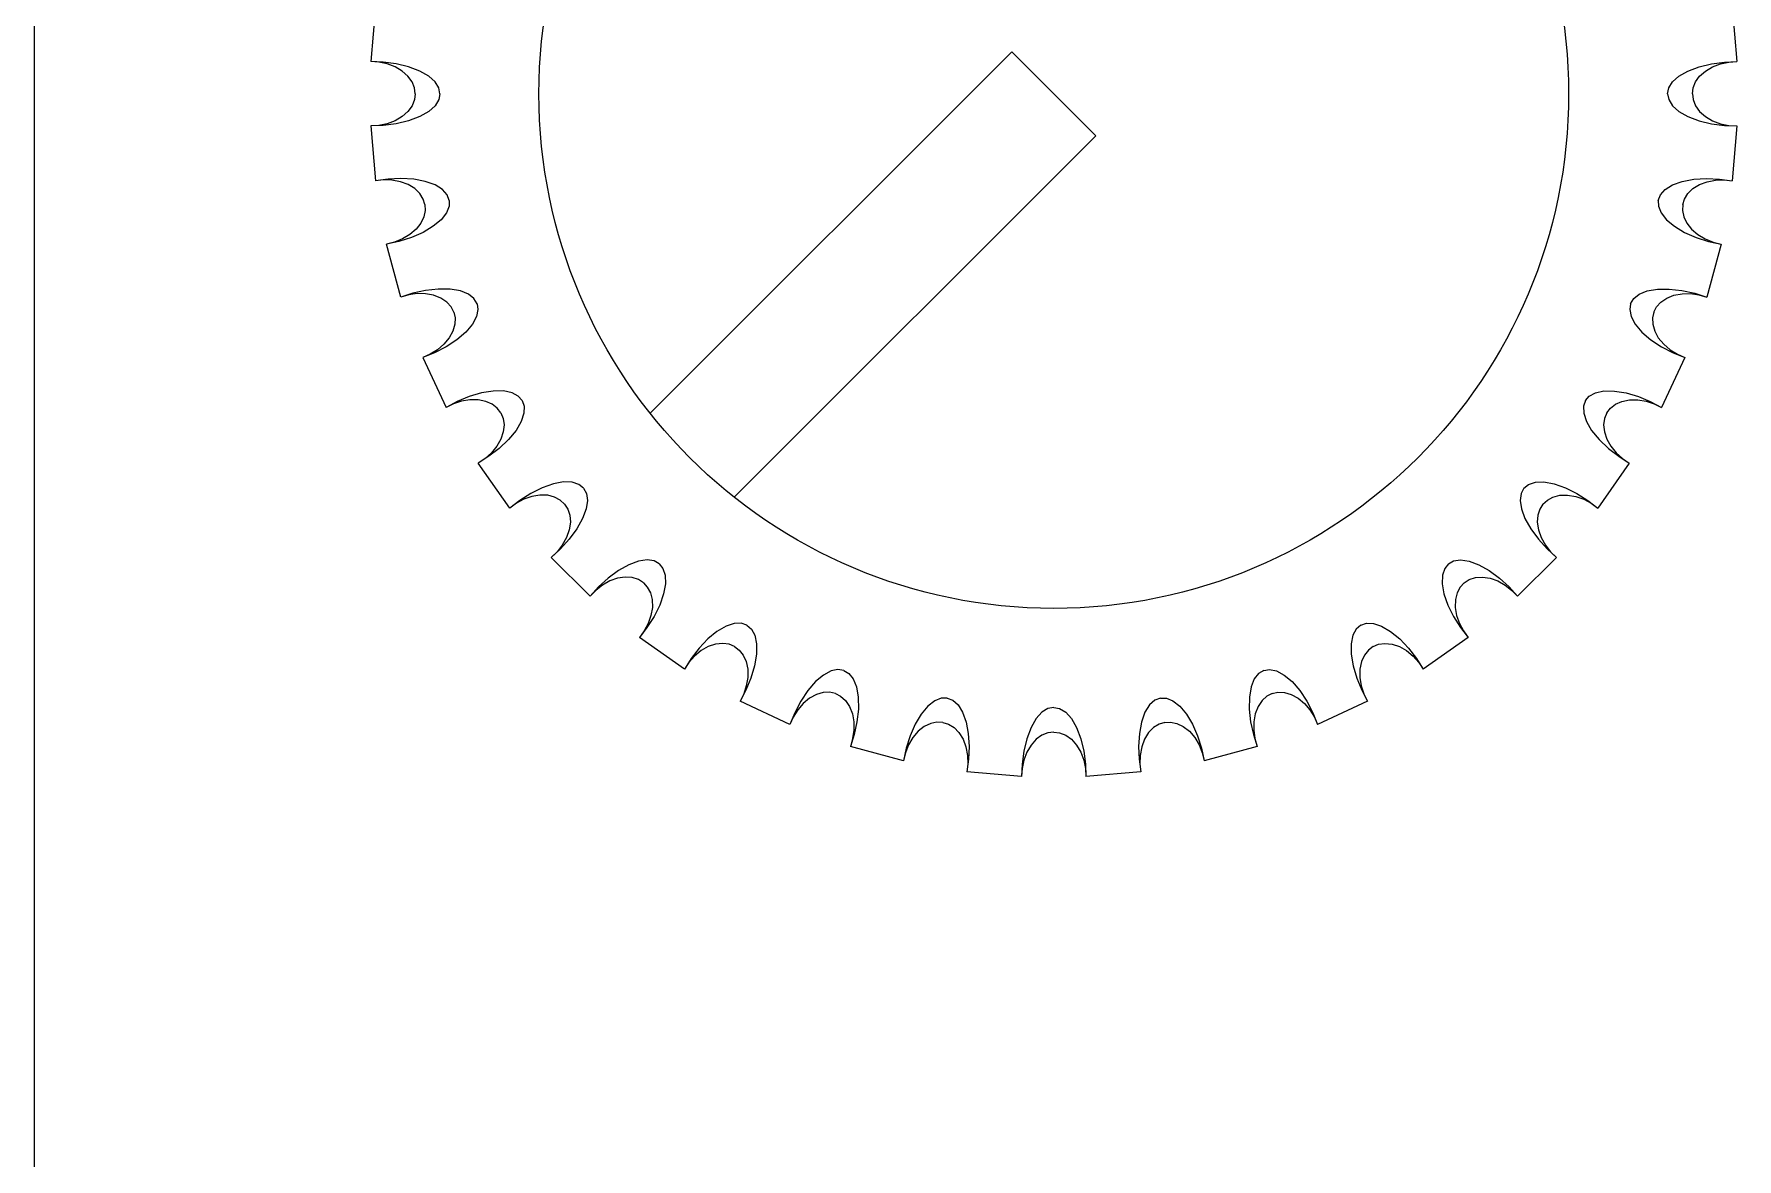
# Model space of a CAD drawing. Extents: x -615 to 711, y 0 to 128.
# Drawn here: x 0 to 17.2, y 22.74 to 34.1 of the extents above; entities that cross this region are included whole.
import ezdxf

# ---------------------------------------------------------------- set-up
doc = ezdxf.new("R2010")
doc.units = 0
doc.layers.add('DXF_EG_PANEL_1_0_MODEL_DX0', color=7, linetype='CONTINUOUS')
doc.layers.add('LAYER1', color=7, linetype='CONTINUOUS')

msp = doc.modelspace()

# ---------------------------------------------------------------- linework, layer by layer
at = {"layer": 'DXF_EG_PANEL_1_0_MODEL_DX0', "color": 178}
msp.add_line((0, 128.5), (0, 0), dxfattribs=at)
at = {"layer": 'LAYER1', "color": 178}
for p, q in [((3.448, 34.378), (3.4, 33.825)), ((3.448, 34.378), (3.4, 33.825)), ((17.152, 34.378), (17.2, 33.825)), ((17.152, 34.378), (17.2, 33.825)), ((9.876, 33.924), (6.223, 30.272)), ((9.876, 33.924), (10.724, 33.076)), ((3.4, 33.175), (3.448, 32.622)), ((3.4, 33.175), (3.448, 32.622)), ((10.724, 33.076), (7.072, 29.423)), ((17.2, 33.175), (17.152, 32.622)), ((17.2, 33.175), (17.152, 32.622)), ((3.705, 31.445), (3.561, 31.982)), ((3.705, 31.445), (3.561, 31.982)), ((17.039, 31.982), (16.895, 31.445)), ((17.039, 31.982), (16.895, 31.445)), ((3.927, 30.835), (4.162, 30.331)), ((3.927, 30.835), (4.162, 30.331)), ((16.673, 30.835), (16.438, 30.331)), ((16.673, 30.835), (16.438, 30.331)), ((4.805, 29.314), (4.487, 29.769)), ((4.805, 29.314), (4.487, 29.769)), ((16.113, 29.769), (15.795, 29.314)), ((16.113, 29.769), (15.795, 29.314)), ((5.616, 28.423), (5.223, 28.816)), ((5.616, 28.423), (5.223, 28.816)), ((15.377, 28.816), (14.984, 28.423)), ((15.377, 28.816), (14.984, 28.423)), ((6.569, 27.687), (6.114, 28.005)), ((6.569, 27.687), (6.114, 28.005)), ((14.486, 28.005), (14.031, 27.687)), ((14.486, 28.005), (14.031, 27.687)), ((7.635, 27.127), (7.131, 27.362)), ((7.635, 27.127), (7.131, 27.362)), ((13.469, 27.362), (12.965, 27.127)), ((13.469, 27.362), (12.965, 27.127)), ((8.782, 26.761), (8.245, 26.905)), ((8.782, 26.761), (8.245, 26.905)), ((12.355, 26.905), (11.818, 26.761)), ((12.355, 26.905), (11.818, 26.761)), ((9.975, 26.6), (9.422, 26.648)), ((9.975, 26.6), (9.422, 26.648)), ((11.178, 26.648), (10.625, 26.6)), ((11.178, 26.648), (10.625, 26.6))]:
    msp.add_line(p, q, dxfattribs=at)
for points in [[(4.1, 33.5, 0), (4.088, 33.559, 0), (4.051, 33.62, 0), (3.986, 33.678, 0), (3.895, 33.73, 0), (3.783, 33.772, 0), (3.658, 33.802, 0), (3.527, 33.82, 0), (3.4, 33.825, 0)], [(3.85, 33.5, 0), (3.842, 33.559, 0), (3.818, 33.62, 0), (3.777, 33.678, 0), (3.718, 33.73, 0), (3.646, 33.772, 0), (3.566, 33.802, 0), (3.482, 33.82, 0), (3.4, 33.825, 0)], [(4.1, 33.5, 0), (4.088, 33.559, 0), (4.051, 33.62, 0), (3.986, 33.678, 0), (3.895, 33.73, 0), (3.783, 33.772, 0), (3.658, 33.802, 0), (3.527, 33.82, 0), (3.4, 33.825, 0)], [(3.85, 33.5, 0), (3.842, 33.559, 0), (3.818, 33.62, 0), (3.777, 33.678, 0), (3.718, 33.73, 0), (3.646, 33.772, 0), (3.566, 33.802, 0), (3.482, 33.82, 0), (3.4, 33.825, 0)], [(16.5, 33.5, 0), (16.512, 33.559, 0), (16.549, 33.62, 0), (16.614, 33.678, 0), (16.705, 33.73, 0), (16.817, 33.772, 0), (16.942, 33.802, 0), (17.073, 33.82, 0), (17.2, 33.825, 0)], [(16.5, 33.5, 0), (16.512, 33.559, 0), (16.549, 33.62, 0), (16.614, 33.678, 0), (16.705, 33.73, 0), (16.817, 33.772, 0), (16.942, 33.802, 0), (17.073, 33.82, 0), (17.2, 33.825, 0)], [(16.75, 33.5, 0), (16.758, 33.559, 0), (16.782, 33.62, 0), (16.823, 33.678, 0), (16.882, 33.73, 0), (16.954, 33.772, 0), (17.034, 33.802, 0), (17.118, 33.82, 0), (17.2, 33.825, 0)], [(16.75, 33.5, 0), (16.758, 33.559, 0), (16.782, 33.62, 0), (16.823, 33.678, 0), (16.882, 33.73, 0), (16.954, 33.772, 0), (17.034, 33.802, 0), (17.118, 33.82, 0), (17.2, 33.825, 0)], [(4.1, 33.5, 0), (4.088, 33.441, 0), (4.051, 33.38, 0), (3.986, 33.322, 0), (3.895, 33.27, 0), (3.783, 33.228, 0), (3.658, 33.198, 0), (3.527, 33.18, 0), (3.4, 33.175, 0)], [(3.85, 33.5, 0), (3.842, 33.441, 0), (3.818, 33.38, 0), (3.777, 33.322, 0), (3.718, 33.27, 0), (3.646, 33.228, 0), (3.566, 33.198, 0), (3.482, 33.18, 0), (3.4, 33.175, 0)], [(4.1, 33.5, 0), (4.088, 33.441, 0), (4.051, 33.38, 0), (3.986, 33.322, 0), (3.895, 33.27, 0), (3.783, 33.228, 0), (3.658, 33.198, 0), (3.527, 33.18, 0), (3.4, 33.175, 0)], [(3.85, 33.5, 0), (3.842, 33.441, 0), (3.818, 33.38, 0), (3.777, 33.322, 0), (3.718, 33.27, 0), (3.646, 33.228, 0), (3.566, 33.198, 0), (3.482, 33.18, 0), (3.4, 33.175, 0)], [(16.5, 33.5, 0), (16.512, 33.441, 0), (16.549, 33.38, 0), (16.614, 33.322, 0), (16.705, 33.27, 0), (16.817, 33.228, 0), (16.942, 33.198, 0), (17.073, 33.18, 0), (17.2, 33.175, 0)], [(16.5, 33.5, 0), (16.512, 33.441, 0), (16.549, 33.38, 0), (16.614, 33.322, 0), (16.705, 33.27, 0), (16.817, 33.228, 0), (16.942, 33.198, 0), (17.073, 33.18, 0), (17.2, 33.175, 0)], [(16.75, 33.5, 0), (16.758, 33.441, 0), (16.782, 33.38, 0), (16.823, 33.322, 0), (16.882, 33.27, 0), (16.954, 33.228, 0), (17.034, 33.198, 0), (17.118, 33.18, 0), (17.2, 33.175, 0)], [(16.75, 33.5, 0), (16.758, 33.441, 0), (16.782, 33.38, 0), (16.823, 33.322, 0), (16.882, 33.27, 0), (16.954, 33.228, 0), (17.034, 33.198, 0), (17.118, 33.18, 0), (17.2, 33.175, 0)], [(4.194, 32.423, 0), (4.172, 32.48, 0), (4.125, 32.533, 0), (4.051, 32.579, 0), (3.952, 32.614, 0), (3.835, 32.636, 0), (3.706, 32.644, 0), (3.575, 32.639, 0), (3.448, 32.622, 0)], [(4.194, 32.423, 0), (4.172, 32.48, 0), (4.125, 32.533, 0), (4.051, 32.579, 0), (3.952, 32.614, 0), (3.835, 32.636, 0), (3.706, 32.644, 0), (3.575, 32.639, 0), (3.448, 32.622, 0)], [(3.948, 32.38, 0), (3.93, 32.437, 0), (3.896, 32.492, 0), (3.845, 32.542, 0), (3.778, 32.583, 0), (3.7, 32.612, 0), (3.615, 32.628, 0), (3.53, 32.631, 0), (3.448, 32.622, 0)], [(3.948, 32.38, 0), (3.93, 32.437, 0), (3.896, 32.492, 0), (3.845, 32.542, 0), (3.778, 32.583, 0), (3.7, 32.612, 0), (3.615, 32.628, 0), (3.53, 32.631, 0), (3.448, 32.622, 0)], [(16.406, 32.423, 0), (16.428, 32.48, 0), (16.475, 32.533, 0), (16.549, 32.579, 0), (16.648, 32.614, 0), (16.765, 32.636, 0), (16.894, 32.644, 0), (17.025, 32.639, 0), (17.152, 32.622, 0)], [(16.406, 32.423, 0), (16.428, 32.48, 0), (16.475, 32.533, 0), (16.549, 32.579, 0), (16.648, 32.614, 0), (16.765, 32.636, 0), (16.894, 32.644, 0), (17.025, 32.639, 0), (17.152, 32.622, 0)], [(16.652, 32.38, 0), (16.67, 32.437, 0), (16.704, 32.492, 0), (16.755, 32.542, 0), (16.822, 32.583, 0), (16.9, 32.612, 0), (16.985, 32.628, 0), (17.07, 32.631, 0), (17.152, 32.622, 0)], [(16.652, 32.38, 0), (16.67, 32.437, 0), (16.704, 32.492, 0), (16.755, 32.542, 0), (16.822, 32.583, 0), (16.9, 32.612, 0), (16.985, 32.628, 0), (17.07, 32.631, 0), (17.152, 32.622, 0)], [(4.194, 32.423, 0), (4.193, 32.363, 0), (4.167, 32.297, 0), (4.113, 32.228, 0), (4.032, 32.161, 0), (3.929, 32.1, 0), (3.811, 32.049, 0), (3.686, 32.009, 0), (3.561, 31.982, 0)], [(4.194, 32.423, 0), (4.193, 32.363, 0), (4.167, 32.297, 0), (4.113, 32.228, 0), (4.032, 32.161, 0), (3.929, 32.1, 0), (3.811, 32.049, 0), (3.686, 32.009, 0), (3.561, 31.982, 0)], [(3.948, 32.38, 0), (3.951, 32.32, 0), (3.938, 32.257, 0), (3.907, 32.192, 0), (3.858, 32.131, 0), (3.794, 32.077, 0), (3.72, 32.033, 0), (3.641, 32.001, 0), (3.561, 31.982, 0)], [(3.948, 32.38, 0), (3.951, 32.32, 0), (3.938, 32.257, 0), (3.907, 32.192, 0), (3.858, 32.131, 0), (3.794, 32.077, 0), (3.72, 32.033, 0), (3.641, 32.001, 0), (3.561, 31.982, 0)], [(16.406, 32.423, 0), (16.407, 32.363, 0), (16.433, 32.297, 0), (16.487, 32.228, 0), (16.568, 32.161, 0), (16.671, 32.1, 0), (16.789, 32.049, 0), (16.914, 32.009, 0), (17.039, 31.982, 0)], [(16.406, 32.423, 0), (16.407, 32.363, 0), (16.433, 32.297, 0), (16.487, 32.228, 0), (16.568, 32.161, 0), (16.671, 32.1, 0), (16.789, 32.049, 0), (16.914, 32.009, 0), (17.039, 31.982, 0)], [(16.652, 32.38, 0), (16.649, 32.32, 0), (16.662, 32.257, 0), (16.693, 32.192, 0), (16.742, 32.131, 0), (16.806, 32.077, 0), (16.88, 32.033, 0), (16.959, 32.001, 0), (17.039, 31.982, 0)], [(16.652, 32.38, 0), (16.649, 32.32, 0), (16.662, 32.257, 0), (16.693, 32.192, 0), (16.742, 32.131, 0), (16.806, 32.077, 0), (16.88, 32.033, 0), (16.959, 32.001, 0), (17.039, 31.982, 0)], [(4.474, 31.379, 0), (4.443, 31.431, 0), (4.387, 31.475, 0), (4.306, 31.508, 0), (4.203, 31.525, 0), (4.083, 31.527, 0), (3.955, 31.512, 0), (3.826, 31.484, 0), (3.705, 31.445, 0)], [(4.474, 31.379, 0), (4.443, 31.431, 0), (4.387, 31.475, 0), (4.306, 31.508, 0), (4.203, 31.525, 0), (4.083, 31.527, 0), (3.955, 31.512, 0), (3.826, 31.484, 0), (3.705, 31.445, 0)], [(4.239, 31.294, 0), (4.212, 31.347, 0), (4.168, 31.396, 0), (4.109, 31.436, 0), (4.036, 31.465, 0), (3.954, 31.48, 0), (3.868, 31.481, 0), (3.784, 31.468, 0), (3.705, 31.445, 0)], [(4.239, 31.294, 0), (4.212, 31.347, 0), (4.168, 31.396, 0), (4.109, 31.436, 0), (4.036, 31.465, 0), (3.954, 31.48, 0), (3.868, 31.481, 0), (3.784, 31.468, 0), (3.705, 31.445, 0)], [(16.126, 31.379, 0), (16.157, 31.431, 0), (16.213, 31.475, 0), (16.294, 31.508, 0), (16.397, 31.525, 0), (16.517, 31.527, 0), (16.645, 31.512, 0), (16.774, 31.484, 0), (16.895, 31.445, 0)], [(16.126, 31.379, 0), (16.157, 31.431, 0), (16.213, 31.475, 0), (16.294, 31.508, 0), (16.397, 31.525, 0), (16.517, 31.527, 0), (16.645, 31.512, 0), (16.774, 31.484, 0), (16.895, 31.445, 0)], [(16.361, 31.294, 0), (16.388, 31.347, 0), (16.432, 31.396, 0), (16.491, 31.436, 0), (16.564, 31.465, 0), (16.646, 31.48, 0), (16.732, 31.481, 0), (16.816, 31.468, 0), (16.895, 31.445, 0)], [(16.361, 31.294, 0), (16.388, 31.347, 0), (16.432, 31.396, 0), (16.491, 31.436, 0), (16.564, 31.465, 0), (16.646, 31.48, 0), (16.732, 31.481, 0), (16.816, 31.468, 0), (16.895, 31.445, 0)], [(4.474, 31.379, 0), (4.483, 31.32, 0), (4.469, 31.25, 0), (4.427, 31.173, 0), (4.36, 31.093, 0), (4.269, 31.015, 0), (4.161, 30.944, 0), (4.045, 30.883, 0), (3.927, 30.835, 0)], [(4.474, 31.379, 0), (4.483, 31.32, 0), (4.469, 31.25, 0), (4.427, 31.173, 0), (4.36, 31.093, 0), (4.269, 31.015, 0), (4.161, 30.944, 0), (4.045, 30.883, 0), (3.927, 30.835, 0)], [(16.126, 31.379, 0), (16.117, 31.32, 0), (16.131, 31.25, 0), (16.173, 31.173, 0), (16.24, 31.093, 0), (16.331, 31.015, 0), (16.439, 30.944, 0), (16.555, 30.883, 0), (16.673, 30.835, 0)], [(16.126, 31.379, 0), (16.117, 31.32, 0), (16.131, 31.25, 0), (16.173, 31.173, 0), (16.24, 31.093, 0), (16.331, 31.015, 0), (16.439, 30.944, 0), (16.555, 30.883, 0), (16.673, 30.835, 0)], [(4.239, 31.294, 0), (4.252, 31.236, 0), (4.25, 31.171, 0), (4.231, 31.102, 0), (4.194, 31.033, 0), (4.14, 30.969, 0), (4.075, 30.913, 0), (4.002, 30.868, 0), (3.927, 30.835, 0)], [(4.239, 31.294, 0), (4.252, 31.236, 0), (4.25, 31.171, 0), (4.231, 31.102, 0), (4.194, 31.033, 0), (4.14, 30.969, 0), (4.075, 30.913, 0), (4.002, 30.868, 0), (3.927, 30.835, 0)], [(16.361, 31.294, 0), (16.348, 31.236, 0), (16.35, 31.171, 0), (16.369, 31.102, 0), (16.406, 31.033, 0), (16.46, 30.969, 0), (16.525, 30.913, 0), (16.598, 30.868, 0), (16.673, 30.835, 0)], [(16.361, 31.294, 0), (16.348, 31.236, 0), (16.35, 31.171, 0), (16.369, 31.102, 0), (16.406, 31.033, 0), (16.46, 30.969, 0), (16.525, 30.913, 0), (16.598, 30.868, 0), (16.673, 30.835, 0)], [(4.931, 30.4, 0), (4.891, 30.445, 0), (4.828, 30.479, 0), (4.743, 30.497, 0), (4.638, 30.496, 0), (4.52, 30.477, 0), (4.396, 30.44, 0), (4.275, 30.39, 0), (4.162, 30.331, 0)], [(4.931, 30.4, 0), (4.891, 30.445, 0), (4.828, 30.479, 0), (4.743, 30.497, 0), (4.638, 30.496, 0), (4.52, 30.477, 0), (4.396, 30.44, 0), (4.275, 30.39, 0), (4.162, 30.331, 0)], [(15.669, 30.4, 0), (15.709, 30.445, 0), (15.772, 30.479, 0), (15.857, 30.497, 0), (15.962, 30.496, 0), (16.08, 30.477, 0), (16.204, 30.44, 0), (16.325, 30.39, 0), (16.438, 30.331, 0)], [(15.669, 30.4, 0), (15.709, 30.445, 0), (15.772, 30.479, 0), (15.857, 30.497, 0), (15.962, 30.496, 0), (16.08, 30.477, 0), (16.204, 30.44, 0), (16.325, 30.39, 0), (16.438, 30.331, 0)], [(4.714, 30.275, 0), (4.678, 30.322, 0), (4.627, 30.363, 0), (4.562, 30.392, 0), (4.485, 30.408, 0), (4.402, 30.409, 0), (4.317, 30.394, 0), (4.236, 30.368, 0), (4.162, 30.331, 0)], [(4.714, 30.275, 0), (4.678, 30.322, 0), (4.627, 30.363, 0), (4.562, 30.392, 0), (4.485, 30.408, 0), (4.402, 30.409, 0), (4.317, 30.394, 0), (4.236, 30.368, 0), (4.162, 30.331, 0)], [(4.931, 30.4, 0), (4.95, 30.343, 0), (4.948, 30.272, 0), (4.921, 30.189, 0), (4.868, 30.098, 0), (4.792, 30.006, 0), (4.699, 29.917, 0), (4.594, 29.837, 0), (4.487, 29.769, 0)], [(4.931, 30.4, 0), (4.95, 30.343, 0), (4.948, 30.272, 0), (4.921, 30.189, 0), (4.868, 30.098, 0), (4.792, 30.006, 0), (4.699, 29.917, 0), (4.594, 29.837, 0), (4.487, 29.769, 0)], [(4.714, 30.275, 0), (4.737, 30.22, 0), (4.747, 30.156, 0), (4.739, 30.084, 0), (4.715, 30.01, 0), (4.674, 29.938, 0), (4.619, 29.871, 0), (4.555, 29.814, 0), (4.487, 29.769, 0)], [(4.714, 30.275, 0), (4.737, 30.22, 0), (4.747, 30.156, 0), (4.739, 30.084, 0), (4.715, 30.01, 0), (4.674, 29.938, 0), (4.619, 29.871, 0), (4.555, 29.814, 0), (4.487, 29.769, 0)], [(15.669, 30.4, 0), (15.65, 30.343, 0), (15.652, 30.272, 0), (15.679, 30.189, 0), (15.732, 30.098, 0), (15.808, 30.006, 0), (15.901, 29.917, 0), (16.006, 29.837, 0), (16.113, 29.769, 0)], [(15.669, 30.4, 0), (15.65, 30.343, 0), (15.652, 30.272, 0), (15.679, 30.189, 0), (15.732, 30.098, 0), (15.808, 30.006, 0), (15.901, 29.917, 0), (16.006, 29.837, 0), (16.113, 29.769, 0)], [(15.886, 30.275, 0), (15.863, 30.22, 0), (15.853, 30.156, 0), (15.861, 30.084, 0), (15.885, 30.01, 0), (15.926, 29.938, 0), (15.981, 29.871, 0), (16.045, 29.814, 0), (16.113, 29.769, 0)], [(15.886, 30.275, 0), (15.863, 30.22, 0), (15.853, 30.156, 0), (15.861, 30.084, 0), (15.885, 30.01, 0), (15.926, 29.938, 0), (15.981, 29.871, 0), (16.045, 29.814, 0), (16.113, 29.769, 0)], [(15.886, 30.275, 0), (15.922, 30.322, 0), (15.973, 30.363, 0), (16.038, 30.392, 0), (16.115, 30.408, 0), (16.198, 30.409, 0), (16.283, 30.394, 0), (16.364, 30.368, 0), (16.438, 30.331, 0)], [(15.886, 30.275, 0), (15.922, 30.322, 0), (15.973, 30.363, 0), (16.038, 30.392, 0), (16.115, 30.408, 0), (16.198, 30.409, 0), (16.283, 30.394, 0), (16.364, 30.368, 0), (16.438, 30.331, 0)], [(5.551, 29.515, 0), (5.504, 29.552, 0), (5.436, 29.575, 0), (5.349, 29.578, 0), (5.246, 29.559, 0), (5.133, 29.519, 0), (5.017, 29.462, 0), (4.906, 29.391, 0), (4.805, 29.314, 0)], [(5.551, 29.515, 0), (5.504, 29.552, 0), (5.436, 29.575, 0), (5.349, 29.578, 0), (5.246, 29.559, 0), (5.133, 29.519, 0), (5.017, 29.462, 0), (4.906, 29.391, 0), (4.805, 29.314, 0)], [(5.359, 29.354, 0), (5.315, 29.394, 0), (5.258, 29.425, 0), (5.189, 29.443, 0), (5.11, 29.445, 0), (5.028, 29.431, 0), (4.947, 29.403, 0), (4.872, 29.362, 0), (4.805, 29.314, 0)], [(5.359, 29.354, 0), (5.315, 29.394, 0), (5.258, 29.425, 0), (5.189, 29.443, 0), (5.11, 29.445, 0), (5.028, 29.431, 0), (4.947, 29.403, 0), (4.872, 29.362, 0), (4.805, 29.314, 0)], [(5.551, 29.515, 0), (5.58, 29.462, 0), (5.59, 29.392, 0), (5.577, 29.305, 0), (5.541, 29.207, 0), (5.482, 29.103, 0), (5.406, 28.999, 0), (5.317, 28.902, 0), (5.223, 28.816, 0)], [(5.551, 29.515, 0), (5.58, 29.462, 0), (5.59, 29.392, 0), (5.577, 29.305, 0), (5.541, 29.207, 0), (5.482, 29.103, 0), (5.406, 28.999, 0), (5.317, 28.902, 0), (5.223, 28.816, 0)], [(15.049, 29.515, 0), (15.02, 29.462, 0), (15.01, 29.392, 0), (15.023, 29.305, 0), (15.059, 29.207, 0), (15.118, 29.103, 0), (15.194, 28.999, 0), (15.283, 28.902, 0), (15.377, 28.816, 0)], [(15.049, 29.515, 0), (15.02, 29.462, 0), (15.01, 29.392, 0), (15.023, 29.305, 0), (15.059, 29.207, 0), (15.118, 29.103, 0), (15.194, 28.999, 0), (15.283, 28.902, 0), (15.377, 28.816, 0)], [(15.049, 29.515, 0), (15.096, 29.552, 0), (15.164, 29.575, 0), (15.251, 29.578, 0), (15.354, 29.559, 0), (15.467, 29.519, 0), (15.583, 29.462, 0), (15.694, 29.391, 0), (15.795, 29.314, 0)], [(15.049, 29.515, 0), (15.096, 29.552, 0), (15.164, 29.575, 0), (15.251, 29.578, 0), (15.354, 29.559, 0), (15.467, 29.519, 0), (15.583, 29.462, 0), (15.694, 29.391, 0), (15.795, 29.314, 0)], [(15.241, 29.354, 0), (15.285, 29.394, 0), (15.342, 29.425, 0), (15.411, 29.443, 0), (15.49, 29.445, 0), (15.572, 29.431, 0), (15.653, 29.403, 0), (15.728, 29.362, 0), (15.795, 29.314, 0)], [(15.241, 29.354, 0), (15.285, 29.394, 0), (15.342, 29.425, 0), (15.411, 29.443, 0), (15.49, 29.445, 0), (15.572, 29.431, 0), (15.653, 29.403, 0), (15.728, 29.362, 0), (15.795, 29.314, 0)], [(5.359, 29.354, 0), (5.391, 29.304, 0), (5.412, 29.242, 0), (5.417, 29.171, 0), (5.406, 29.093, 0), (5.378, 29.015, 0), (5.335, 28.94, 0), (5.282, 28.873, 0), (5.223, 28.816, 0)], [(5.359, 29.354, 0), (5.391, 29.304, 0), (5.412, 29.242, 0), (5.417, 29.171, 0), (5.406, 29.093, 0), (5.378, 29.015, 0), (5.335, 28.94, 0), (5.282, 28.873, 0), (5.223, 28.816, 0)], [(15.241, 29.354, 0), (15.209, 29.304, 0), (15.188, 29.242, 0), (15.183, 29.171, 0), (15.194, 29.093, 0), (15.222, 29.015, 0), (15.265, 28.94, 0), (15.318, 28.873, 0), (15.377, 28.816, 0)], [(15.241, 29.354, 0), (15.209, 29.304, 0), (15.188, 29.242, 0), (15.183, 29.171, 0), (15.194, 29.093, 0), (15.222, 29.015, 0), (15.265, 28.94, 0), (15.318, 28.873, 0), (15.377, 28.816, 0)], [(6.315, 28.751, 0), (6.262, 28.78, 0), (6.192, 28.79, 0), (6.105, 28.777, 0), (6.007, 28.741, 0), (5.903, 28.682, 0), (5.799, 28.606, 0), (5.702, 28.517, 0), (5.616, 28.423, 0)], [(6.315, 28.751, 0), (6.262, 28.78, 0), (6.192, 28.79, 0), (6.105, 28.777, 0), (6.007, 28.741, 0), (5.903, 28.682, 0), (5.799, 28.606, 0), (5.702, 28.517, 0), (5.616, 28.423, 0)], [(6.315, 28.751, 0), (6.352, 28.704, 0), (6.375, 28.636, 0), (6.378, 28.549, 0), (6.359, 28.446, 0), (6.319, 28.333, 0), (6.262, 28.217, 0), (6.191, 28.106, 0), (6.114, 28.005, 0)], [(6.315, 28.751, 0), (6.352, 28.704, 0), (6.375, 28.636, 0), (6.378, 28.549, 0), (6.359, 28.446, 0), (6.319, 28.333, 0), (6.262, 28.217, 0), (6.191, 28.106, 0), (6.114, 28.005, 0)], [(14.285, 28.751, 0), (14.248, 28.704, 0), (14.225, 28.636, 0), (14.222, 28.549, 0), (14.241, 28.446, 0), (14.281, 28.333, 0), (14.338, 28.217, 0), (14.409, 28.106, 0), (14.486, 28.005, 0)], [(14.285, 28.751, 0), (14.248, 28.704, 0), (14.225, 28.636, 0), (14.222, 28.549, 0), (14.241, 28.446, 0), (14.281, 28.333, 0), (14.338, 28.217, 0), (14.409, 28.106, 0), (14.486, 28.005, 0)], [(14.285, 28.751, 0), (14.338, 28.78, 0), (14.408, 28.79, 0), (14.495, 28.777, 0), (14.593, 28.741, 0), (14.697, 28.682, 0), (14.801, 28.606, 0), (14.898, 28.517, 0), (14.984, 28.423, 0)], [(14.285, 28.751, 0), (14.338, 28.78, 0), (14.408, 28.79, 0), (14.495, 28.777, 0), (14.593, 28.741, 0), (14.697, 28.682, 0), (14.801, 28.606, 0), (14.898, 28.517, 0), (14.984, 28.423, 0)], [(6.154, 28.559, 0), (6.104, 28.591, 0), (6.042, 28.612, 0), (5.971, 28.617, 0), (5.893, 28.606, 0), (5.815, 28.578, 0), (5.74, 28.535, 0), (5.673, 28.482, 0), (5.616, 28.423, 0)], [(6.154, 28.559, 0), (6.104, 28.591, 0), (6.042, 28.612, 0), (5.971, 28.617, 0), (5.893, 28.606, 0), (5.815, 28.578, 0), (5.74, 28.535, 0), (5.673, 28.482, 0), (5.616, 28.423, 0)], [(6.154, 28.559, 0), (6.194, 28.515, 0), (6.225, 28.458, 0), (6.243, 28.389, 0), (6.245, 28.31, 0), (6.231, 28.228, 0), (6.203, 28.147, 0), (6.162, 28.072, 0), (6.114, 28.005, 0)], [(6.154, 28.559, 0), (6.194, 28.515, 0), (6.225, 28.458, 0), (6.243, 28.389, 0), (6.245, 28.31, 0), (6.231, 28.228, 0), (6.203, 28.147, 0), (6.162, 28.072, 0), (6.114, 28.005, 0)], [(14.446, 28.559, 0), (14.406, 28.515, 0), (14.375, 28.458, 0), (14.357, 28.389, 0), (14.355, 28.31, 0), (14.369, 28.228, 0), (14.397, 28.147, 0), (14.438, 28.072, 0), (14.486, 28.005, 0)], [(14.446, 28.559, 0), (14.406, 28.515, 0), (14.375, 28.458, 0), (14.357, 28.389, 0), (14.355, 28.31, 0), (14.369, 28.228, 0), (14.397, 28.147, 0), (14.438, 28.072, 0), (14.486, 28.005, 0)], [(14.446, 28.559, 0), (14.496, 28.591, 0), (14.558, 28.612, 0), (14.629, 28.617, 0), (14.707, 28.606, 0), (14.785, 28.578, 0), (14.86, 28.535, 0), (14.927, 28.482, 0), (14.984, 28.423, 0)], [(14.446, 28.559, 0), (14.496, 28.591, 0), (14.558, 28.612, 0), (14.629, 28.617, 0), (14.707, 28.606, 0), (14.785, 28.578, 0), (14.86, 28.535, 0), (14.927, 28.482, 0), (14.984, 28.423, 0)], [(7.2, 28.131, 0), (7.143, 28.15, 0), (7.072, 28.148, 0), (6.989, 28.121, 0), (6.898, 28.068, 0), (6.806, 27.992, 0), (6.717, 27.899, 0), (6.637, 27.794, 0), (6.569, 27.687, 0)], [(7.2, 28.131, 0), (7.143, 28.15, 0), (7.072, 28.148, 0), (6.989, 28.121, 0), (6.898, 28.068, 0), (6.806, 27.992, 0), (6.717, 27.899, 0), (6.637, 27.794, 0), (6.569, 27.687, 0)], [(7.2, 28.131, 0), (7.245, 28.091, 0), (7.279, 28.028, 0), (7.297, 27.943, 0), (7.296, 27.838, 0), (7.277, 27.72, 0), (7.24, 27.596, 0), (7.19, 27.475, 0), (7.131, 27.362, 0)], [(7.2, 28.131, 0), (7.245, 28.091, 0), (7.279, 28.028, 0), (7.297, 27.943, 0), (7.296, 27.838, 0), (7.277, 27.72, 0), (7.24, 27.596, 0), (7.19, 27.475, 0), (7.131, 27.362, 0)], [(13.4, 28.131, 0), (13.355, 28.091, 0), (13.321, 28.028, 0), (13.303, 27.943, 0), (13.304, 27.838, 0), (13.323, 27.72, 0), (13.36, 27.596, 0), (13.41, 27.475, 0), (13.469, 27.362, 0)], [(13.4, 28.131, 0), (13.355, 28.091, 0), (13.321, 28.028, 0), (13.303, 27.943, 0), (13.304, 27.838, 0), (13.323, 27.72, 0), (13.36, 27.596, 0), (13.41, 27.475, 0), (13.469, 27.362, 0)], [(13.4, 28.131, 0), (13.457, 28.15, 0), (13.528, 28.148, 0), (13.611, 28.121, 0), (13.702, 28.068, 0), (13.794, 27.992, 0), (13.883, 27.899, 0), (13.963, 27.794, 0), (14.031, 27.687, 0)], [(13.4, 28.131, 0), (13.457, 28.15, 0), (13.528, 28.148, 0), (13.611, 28.121, 0), (13.702, 28.068, 0), (13.794, 27.992, 0), (13.883, 27.899, 0), (13.963, 27.794, 0), (14.031, 27.687, 0)], [(7.075, 27.914, 0), (7.02, 27.937, 0), (6.956, 27.947, 0), (6.884, 27.939, 0), (6.81, 27.915, 0), (6.738, 27.874, 0), (6.671, 27.819, 0), (6.614, 27.755, 0), (6.569, 27.687, 0)], [(7.075, 27.914, 0), (7.02, 27.937, 0), (6.956, 27.947, 0), (6.884, 27.939, 0), (6.81, 27.915, 0), (6.738, 27.874, 0), (6.671, 27.819, 0), (6.614, 27.755, 0), (6.569, 27.687, 0)], [(7.075, 27.914, 0), (7.122, 27.878, 0), (7.163, 27.827, 0), (7.192, 27.762, 0), (7.208, 27.685, 0), (7.209, 27.602, 0), (7.194, 27.517, 0), (7.168, 27.436, 0), (7.131, 27.362, 0)], [(7.075, 27.914, 0), (7.122, 27.878, 0), (7.163, 27.827, 0), (7.192, 27.762, 0), (7.208, 27.685, 0), (7.209, 27.602, 0), (7.194, 27.517, 0), (7.168, 27.436, 0), (7.131, 27.362, 0)], [(13.525, 27.914, 0), (13.478, 27.878, 0), (13.437, 27.827, 0), (13.408, 27.762, 0), (13.392, 27.685, 0), (13.391, 27.602, 0), (13.406, 27.517, 0), (13.432, 27.436, 0), (13.469, 27.362, 0)], [(13.525, 27.914, 0), (13.478, 27.878, 0), (13.437, 27.827, 0), (13.408, 27.762, 0), (13.392, 27.685, 0), (13.391, 27.602, 0), (13.406, 27.517, 0), (13.432, 27.436, 0), (13.469, 27.362, 0)], [(13.525, 27.914, 0), (13.58, 27.937, 0), (13.644, 27.947, 0), (13.716, 27.939, 0), (13.79, 27.915, 0), (13.862, 27.874, 0), (13.929, 27.819, 0), (13.986, 27.755, 0), (14.031, 27.687, 0)], [(13.525, 27.914, 0), (13.58, 27.937, 0), (13.644, 27.947, 0), (13.716, 27.939, 0), (13.79, 27.915, 0), (13.862, 27.874, 0), (13.929, 27.819, 0), (13.986, 27.755, 0), (14.031, 27.687, 0)], [(8.179, 27.674, 0), (8.12, 27.683, 0), (8.05, 27.669, 0), (7.973, 27.627, 0), (7.893, 27.56, 0), (7.815, 27.469, 0), (7.744, 27.361, 0), (7.683, 27.245, 0), (7.635, 27.127, 0)], [(8.179, 27.674, 0), (8.12, 27.683, 0), (8.05, 27.669, 0), (7.973, 27.627, 0), (7.893, 27.56, 0), (7.815, 27.469, 0), (7.744, 27.361, 0), (7.683, 27.245, 0), (7.635, 27.127, 0)], [(8.179, 27.674, 0), (8.231, 27.643, 0), (8.275, 27.587, 0), (8.308, 27.506, 0), (8.325, 27.403, 0), (8.327, 27.283, 0), (8.312, 27.155, 0), (8.284, 27.026, 0), (8.245, 26.905, 0)], [(8.179, 27.674, 0), (8.231, 27.643, 0), (8.275, 27.587, 0), (8.308, 27.506, 0), (8.325, 27.403, 0), (8.327, 27.283, 0), (8.312, 27.155, 0), (8.284, 27.026, 0), (8.245, 26.905, 0)], [(12.421, 27.674, 0), (12.369, 27.643, 0), (12.325, 27.587, 0), (12.292, 27.506, 0), (12.275, 27.403, 0), (12.273, 27.283, 0), (12.288, 27.155, 0), (12.316, 27.026, 0), (12.355, 26.905, 0)], [(12.421, 27.674, 0), (12.369, 27.643, 0), (12.325, 27.587, 0), (12.292, 27.506, 0), (12.275, 27.403, 0), (12.273, 27.283, 0), (12.288, 27.155, 0), (12.316, 27.026, 0), (12.355, 26.905, 0)], [(12.421, 27.674, 0), (12.48, 27.683, 0), (12.55, 27.669, 0), (12.627, 27.627, 0), (12.707, 27.56, 0), (12.785, 27.469, 0), (12.856, 27.361, 0), (12.917, 27.245, 0), (12.965, 27.127, 0)], [(12.421, 27.674, 0), (12.48, 27.683, 0), (12.55, 27.669, 0), (12.627, 27.627, 0), (12.707, 27.56, 0), (12.785, 27.469, 0), (12.856, 27.361, 0), (12.917, 27.245, 0), (12.965, 27.127, 0)], [(8.094, 27.439, 0), (8.036, 27.452, 0), (7.971, 27.45, 0), (7.902, 27.431, 0), (7.833, 27.394, 0), (7.769, 27.34, 0), (7.713, 27.275, 0), (7.668, 27.202, 0), (7.635, 27.127, 0)], [(8.094, 27.439, 0), (8.036, 27.452, 0), (7.971, 27.45, 0), (7.902, 27.431, 0), (7.833, 27.394, 0), (7.769, 27.34, 0), (7.713, 27.275, 0), (7.668, 27.202, 0), (7.635, 27.127, 0)], [(8.094, 27.439, 0), (8.147, 27.412, 0), (8.196, 27.368, 0), (8.236, 27.309, 0), (8.265, 27.236, 0), (8.28, 27.154, 0), (8.281, 27.068, 0), (8.268, 26.984, 0), (8.245, 26.905, 0)], [(8.094, 27.439, 0), (8.147, 27.412, 0), (8.196, 27.368, 0), (8.236, 27.309, 0), (8.265, 27.236, 0), (8.28, 27.154, 0), (8.281, 27.068, 0), (8.268, 26.984, 0), (8.245, 26.905, 0)], [(9.223, 27.394, 0), (9.163, 27.393, 0), (9.097, 27.367, 0), (9.028, 27.313, 0), (8.961, 27.232, 0), (8.9, 27.129, 0), (8.849, 27.011, 0), (8.809, 26.886, 0), (8.782, 26.761, 0)], [(9.223, 27.394, 0), (9.163, 27.393, 0), (9.097, 27.367, 0), (9.028, 27.313, 0), (8.961, 27.232, 0), (8.9, 27.129, 0), (8.849, 27.011, 0), (8.809, 26.886, 0), (8.782, 26.761, 0)], [(9.223, 27.394, 0), (9.28, 27.372, 0), (9.333, 27.325, 0), (9.379, 27.251, 0), (9.414, 27.152, 0), (9.436, 27.035, 0), (9.444, 26.906, 0), (9.439, 26.775, 0), (9.422, 26.648, 0)], [(9.223, 27.394, 0), (9.28, 27.372, 0), (9.333, 27.325, 0), (9.379, 27.251, 0), (9.414, 27.152, 0), (9.436, 27.035, 0), (9.444, 26.906, 0), (9.439, 26.775, 0), (9.422, 26.648, 0)], [(11.377, 27.394, 0), (11.32, 27.372, 0), (11.267, 27.325, 0), (11.221, 27.251, 0), (11.186, 27.152, 0), (11.164, 27.035, 0), (11.156, 26.906, 0), (11.161, 26.775, 0), (11.178, 26.648, 0)], [(11.377, 27.394, 0), (11.32, 27.372, 0), (11.267, 27.325, 0), (11.221, 27.251, 0), (11.186, 27.152, 0), (11.164, 27.035, 0), (11.156, 26.906, 0), (11.161, 26.775, 0), (11.178, 26.648, 0)], [(11.377, 27.394, 0), (11.437, 27.393, 0), (11.503, 27.367, 0), (11.572, 27.313, 0), (11.639, 27.232, 0), (11.7, 27.129, 0), (11.751, 27.011, 0), (11.791, 26.886, 0), (11.818, 26.761, 0)], [(11.377, 27.394, 0), (11.437, 27.393, 0), (11.503, 27.367, 0), (11.572, 27.313, 0), (11.639, 27.232, 0), (11.7, 27.129, 0), (11.751, 27.011, 0), (11.791, 26.886, 0), (11.818, 26.761, 0)], [(12.506, 27.439, 0), (12.453, 27.412, 0), (12.404, 27.368, 0), (12.364, 27.309, 0), (12.335, 27.236, 0), (12.32, 27.154, 0), (12.319, 27.068, 0), (12.332, 26.984, 0), (12.355, 26.905, 0)], [(12.506, 27.439, 0), (12.453, 27.412, 0), (12.404, 27.368, 0), (12.364, 27.309, 0), (12.335, 27.236, 0), (12.32, 27.154, 0), (12.319, 27.068, 0), (12.332, 26.984, 0), (12.355, 26.905, 0)], [(12.506, 27.439, 0), (12.564, 27.452, 0), (12.629, 27.45, 0), (12.698, 27.431, 0), (12.767, 27.394, 0), (12.831, 27.34, 0), (12.887, 27.275, 0), (12.932, 27.202, 0), (12.965, 27.127, 0)], [(12.506, 27.439, 0), (12.564, 27.452, 0), (12.629, 27.45, 0), (12.698, 27.431, 0), (12.767, 27.394, 0), (12.831, 27.34, 0), (12.887, 27.275, 0), (12.932, 27.202, 0), (12.965, 27.127, 0)], [(10.3, 27.3, 0), (10.241, 27.288, 0), (10.18, 27.251, 0), (10.122, 27.186, 0), (10.07, 27.095, 0), (10.028, 26.983, 0), (9.998, 26.858, 0), (9.98, 26.727, 0), (9.975, 26.6, 0)], [(10.3, 27.3, 0), (10.241, 27.288, 0), (10.18, 27.251, 0), (10.122, 27.186, 0), (10.07, 27.095, 0), (10.028, 26.983, 0), (9.998, 26.858, 0), (9.98, 26.727, 0), (9.975, 26.6, 0)], [(10.3, 27.3, 0), (10.359, 27.288, 0), (10.42, 27.251, 0), (10.478, 27.186, 0), (10.53, 27.095, 0), (10.572, 26.983, 0), (10.602, 26.858, 0), (10.62, 26.727, 0), (10.625, 26.6, 0)], [(10.3, 27.3, 0), (10.359, 27.288, 0), (10.42, 27.251, 0), (10.478, 27.186, 0), (10.53, 27.095, 0), (10.572, 26.983, 0), (10.602, 26.858, 0), (10.62, 26.727, 0), (10.625, 26.6, 0)], [(9.18, 27.148, 0), (9.12, 27.151, 0), (9.057, 27.138, 0), (8.992, 27.107, 0), (8.931, 27.058, 0), (8.877, 26.994, 0), (8.833, 26.92, 0), (8.801, 26.841, 0), (8.782, 26.761, 0)], [(9.18, 27.148, 0), (9.12, 27.151, 0), (9.057, 27.138, 0), (8.992, 27.107, 0), (8.931, 27.058, 0), (8.877, 26.994, 0), (8.833, 26.92, 0), (8.801, 26.841, 0), (8.782, 26.761, 0)], [(9.18, 27.148, 0), (9.237, 27.13, 0), (9.292, 27.096, 0), (9.342, 27.045, 0), (9.383, 26.978, 0), (9.412, 26.9, 0), (9.428, 26.815, 0), (9.431, 26.73, 0), (9.422, 26.648, 0)], [(9.18, 27.148, 0), (9.237, 27.13, 0), (9.292, 27.096, 0), (9.342, 27.045, 0), (9.383, 26.978, 0), (9.412, 26.9, 0), (9.428, 26.815, 0), (9.431, 26.73, 0), (9.422, 26.648, 0)], [(10.3, 27.05, 0), (10.241, 27.042, 0), (10.18, 27.018, 0), (10.122, 26.977, 0), (10.07, 26.918, 0), (10.028, 26.846, 0), (9.998, 26.766, 0), (9.98, 26.682, 0), (9.975, 26.6, 0)], [(10.3, 27.05, 0), (10.241, 27.042, 0), (10.18, 27.018, 0), (10.122, 26.977, 0), (10.07, 26.918, 0), (10.028, 26.846, 0), (9.998, 26.766, 0), (9.98, 26.682, 0), (9.975, 26.6, 0)], [(10.3, 27.05, 0), (10.359, 27.042, 0), (10.42, 27.018, 0), (10.478, 26.977, 0), (10.53, 26.918, 0), (10.572, 26.846, 0), (10.602, 26.766, 0), (10.62, 26.682, 0), (10.625, 26.6, 0)], [(10.3, 27.05, 0), (10.359, 27.042, 0), (10.42, 27.018, 0), (10.478, 26.977, 0), (10.53, 26.918, 0), (10.572, 26.846, 0), (10.602, 26.766, 0), (10.62, 26.682, 0), (10.625, 26.6, 0)], [(11.42, 27.148, 0), (11.363, 27.13, 0), (11.308, 27.096, 0), (11.258, 27.045, 0), (11.217, 26.978, 0), (11.188, 26.9, 0), (11.172, 26.815, 0), (11.169, 26.73, 0), (11.178, 26.648, 0)], [(11.42, 27.148, 0), (11.363, 27.13, 0), (11.308, 27.096, 0), (11.258, 27.045, 0), (11.217, 26.978, 0), (11.188, 26.9, 0), (11.172, 26.815, 0), (11.169, 26.73, 0), (11.178, 26.648, 0)], [(11.42, 27.148, 0), (11.48, 27.151, 0), (11.543, 27.138, 0), (11.608, 27.107, 0), (11.669, 27.058, 0), (11.723, 26.994, 0), (11.767, 26.92, 0), (11.799, 26.841, 0), (11.818, 26.761, 0)], [(11.42, 27.148, 0), (11.48, 27.151, 0), (11.543, 27.138, 0), (11.608, 27.107, 0), (11.669, 27.058, 0), (11.723, 26.994, 0), (11.767, 26.92, 0), (11.799, 26.841, 0), (11.818, 26.761, 0)]]:
    msp.add_polyline3d(points, dxfattribs=at)
msp.add_circle((10.3, 33.5), 5.2, dxfattribs=at)

doc.saveas('drawing.dxf')
